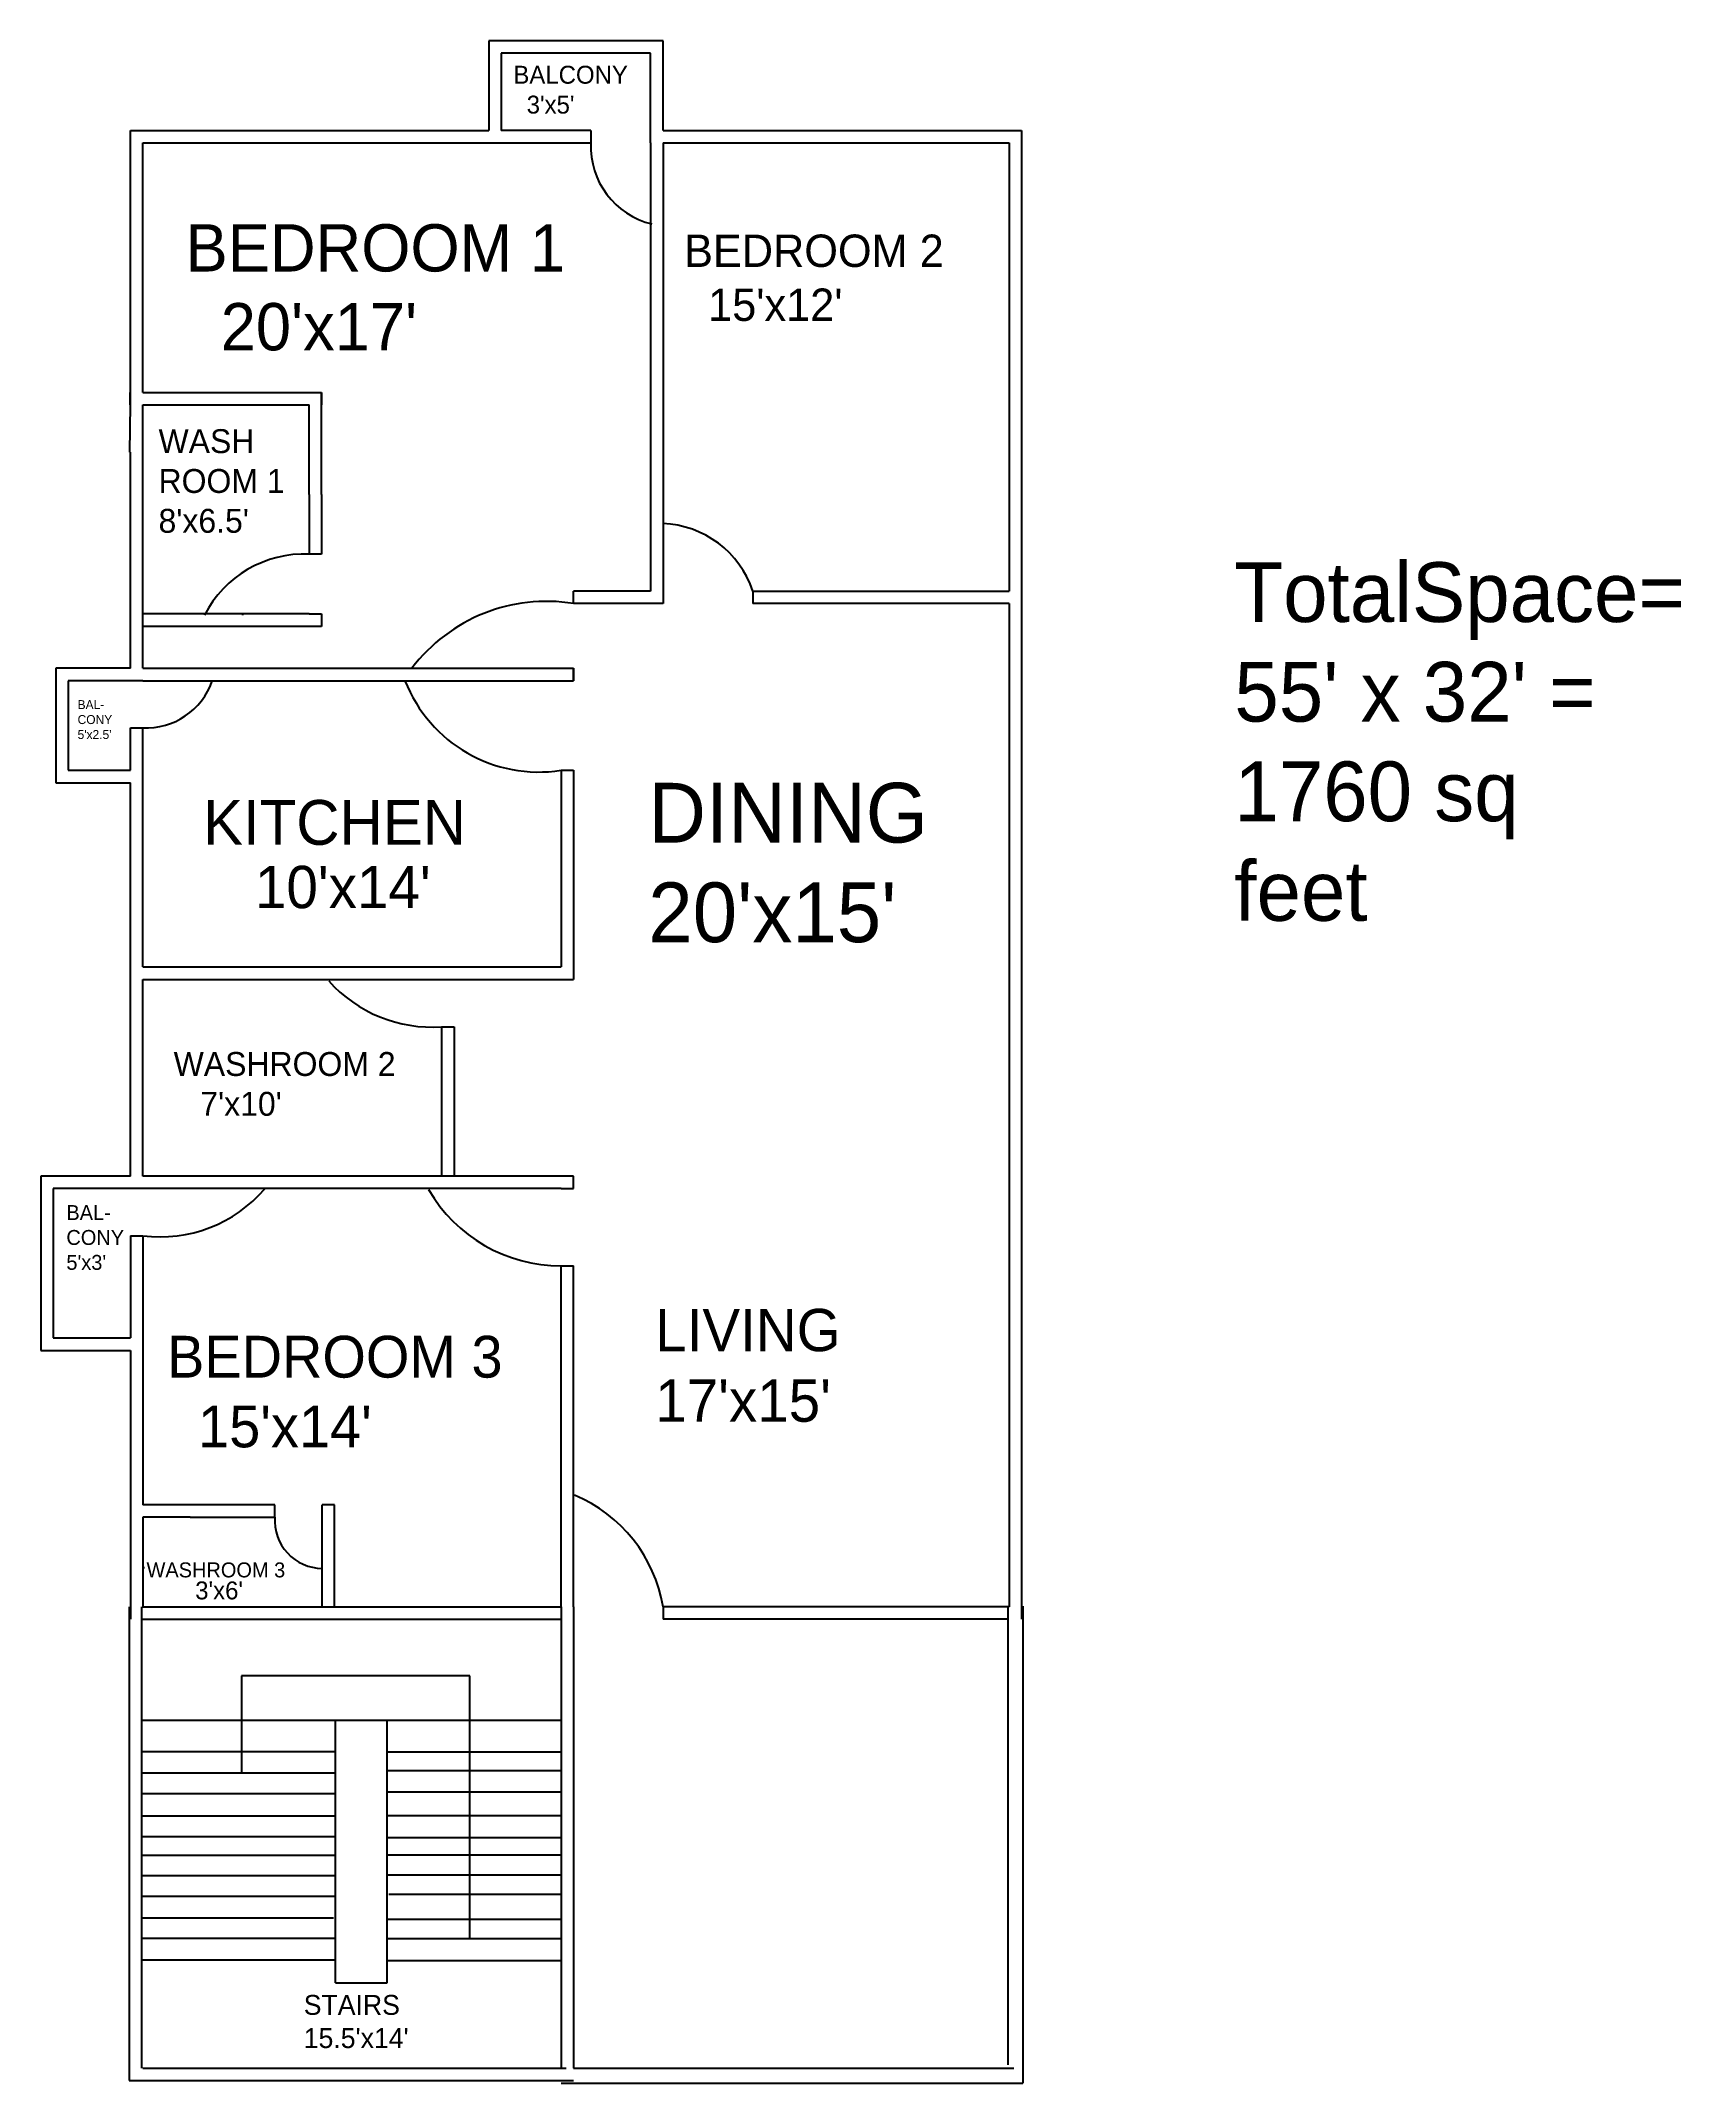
# Model space of a CAD drawing. Header units: inches. Extents: x 220 to 879, y 143 to 963.
import ezdxf

# ---------------------------------------------------------------- set-up
doc = ezdxf.new("R2010")
doc.units = ezdxf.units.IN
doc.header["$MEASUREMENT"] = 0

msp = doc.modelspace()

# ---------------------------------------------------------------- linework, layer by layer
for p, q in [((399.93, 963.14), (399.93, 927.14)), ((469.93, 963.14), (399.93, 963.14)), ((469.93, 927.14), (469.93, 963.14)), ((464.93, 958.14), (404.93, 958.14)), ((404.93, 958.14), (404.93, 927.14)), ((464.93, 927.14), (464.93, 958.14)), ((255.93, 927.14), (399.93, 927.14)), ((255.93, 816.94), (255.93, 927.14)), ((440.93, 927.14), (404.93, 927.14)), ((440.93, 927.14), (440.93, 922.14)), ((464.93, 922.14), (464.93, 927.14)), ((469.93, 927.14), (613.93, 927.14)), ((613.93, 927.14), (613.93, 737.14)), ((260.93, 922.14), (440.93, 922.14)), ((260.93, 821.94), (260.93, 922.14)), ((464.93, 922.14), (464.93, 742.14)), ((469.93, 922.14), (469.93, 737.14)), ((469.93, 922.14), (608.93, 922.14)), ((608.93, 922.14), (608.93, 742.14)), ((255.74, 821.94), (255.93, 821.94)), ((255.74, 821.94), (255.74, 816.94)), ((260.93, 821.94), (332.74, 821.94)), ((332.74, 821.94), (332.74, 816.94)), ((332.74, 780.94), (332.74, 821.94)), ((255.74, 816.94), (255.93, 816.94)), ((255.74, 797.94), (255.93, 816.94)), ((260.93, 797.94), (260.93, 816.94)), ((260.93, 816.94), (327.74, 816.94)), ((327.74, 780.94), (327.74, 816.94)), ((255.74, 797.94), (255.93, 797.94)), ((255.93, 711.14), (255.93, 797.94)), ((260.93, 711.14), (260.93, 797.94)), ((327.74, 780.94), (327.74, 756.94)), ((332.74, 780.94), (332.74, 756.94)), ((332.74, 756.94), (327.74, 756.94)), ((464.93, 742.14), (433.93, 742.14)), ((433.93, 737.14), (433.93, 742.14)), ((505.93, 742.14), (505.93, 737.14)), ((505.93, 742.14), (608.93, 742.14)), ((613.93, 742.14), (613.93, 502.14)), ((255.93, 732.94), (255.74, 732.94)), ((327.74, 732.94), (260.93, 732.94)), ((327.74, 732.94), (332.74, 732.94)), ((332.74, 732.94), (332.74, 727.94)), ((464.93, 737.14), (433.93, 737.14)), ((469.93, 737.14), (464.93, 737.14)), ((608.93, 737.14), (505.93, 737.14)), ((608.93, 737.14), (608.93, 502.14)), ((255.93, 727.94), (255.74, 727.94)), ((332.74, 727.94), (260.93, 727.94)), ((255.93, 711.14), (225.93, 711.14)), ((225.93, 711.14), (225.93, 665.14)), ((260.93, 706.14), (230.93, 706.14)), ((230.93, 706.14), (230.93, 670.14)), ((260.93, 711.14), (433.93, 711.14)), ((260.93, 706.14), (428.93, 706.14)), ((428.93, 706.14), (433.93, 706.14)), ((433.93, 711.14), (433.93, 706.14)), ((433.93, 706.14), (433.93, 711.14)), ((255.93, 687.14), (260.93, 687.14)), ((255.93, 670.14), (255.93, 687.14)), ((260.93, 591.14), (260.93, 687.14)), ((225.93, 665.14), (255.93, 665.14)), ((230.93, 670.14), (255.93, 670.14)), ((255.93, 586.14), (255.93, 665.14)), ((428.93, 670.14), (433.93, 670.16)), ((428.93, 670.14), (428.93, 591.14)), ((433.93, 670.16), (433.93, 586.14)), ((255.93, 507.14), (255.93, 591.14)), ((260.93, 591.14), (385.93, 591.14)), ((380.93, 591.14), (428.93, 591.14)), ((385.93, 591.14), (385.93, 591.14)), ((260.93, 507.14), (260.93, 586.14)), ((260.93, 586.14), (380.93, 586.14)), ((380.93, 586.14), (433.93, 586.14)), ((380.93, 567.14), (380.93, 507.14)), ((380.93, 567.14), (385.93, 567.14)), ((385.93, 567.14), (385.93, 507.14)), ((255.93, 507.14), (219.93, 507.14)), ((219.93, 507.14), (219.93, 437.14)), ((260.93, 502.14), (224.93, 502.14)), ((224.93, 502.14), (224.93, 442.14)), ((433.93, 507.14), (260.93, 507.14)), ((428.93, 502.14), (260.93, 502.14)), ((428.93, 502.14), (433.93, 502.14)), ((433.93, 502.14), (433.93, 507.14)), ((608.93, 502.14), (608.93, 502.14)), ((608.93, 502.14), (608.93, 334.14)), ((613.93, 502.14), (613.93, 329.14)), ((255.93, 483.14), (260.93, 483.14)), ((255.93, 483.14), (255.93, 442.14)), ((260.93, 483.14), (260.93, 375.14)), ((428.93, 334.14), (428.93, 471.14)), ((428.93, 471.14), (433.93, 471.14)), ((433.93, 334.14), (433.93, 471.14)), ((219.93, 437.14), (255.93, 437.14)), ((224.93, 442.14), (224.93, 442.14)), ((224.93, 442.14), (255.93, 442.14)), ((255.93, 437.14), (255.93, 375.14)), ((255.93, 375.14), (255.93, 329.14)), ((279.93, 375.14), (260.93, 375.14)), ((260.93, 370.14), (260.93, 334.14)), ((279.93, 370.14), (260.93, 370.14)), ((313.93, 375.14), (279.93, 375.14)), ((279.93, 370.14), (313.93, 370.14)), ((313.93, 370.14), (313.93, 375.14)), ((337.93, 375.14), (332.93, 375.14)), ((332.93, 370.14), (332.93, 375.14)), ((332.93, 334.14), (332.93, 370.14)), ((337.93, 334.14), (337.93, 375.14)), ((255.43, 334.14), (255.43, 143.82)), ((260.43, 334.14), (260.43, 148.82)), ((260.43, 329.14), (337.93, 329.14)), ((260.93, 334.14), (332.93, 334.14)), ((332.93, 334.14), (428.93, 334.14)), ((332.93, 329.14), (428.93, 329.14)), ((428.93, 334.14), (428.93, 329.14)), ((428.93, 329.14), (428.93, 148.82)), ((433.93, 334.14), (433.93, 329.14)), ((433.93, 329.14), (433.93, 148.82)), ((608.93, 334.14), (469.93, 334.14)), ((469.93, 334.14), (469.93, 329.14)), ((608.47, 329.14), (469.93, 329.14)), ((608.47, 334.34), (608.47, 150.16)), ((614.47, 334.34), (614.47, 142.82)), ((392.23, 306.37), (300.5, 306.37)), ((300.5, 306.37), (300.5, 267.26)), ((392.23, 200.97), (392.23, 306.37)), ((260.65, 288.56), (429.23, 288.56)), ((338.37, 183.07), (338.37, 288.56)), ((359.01, 183.07), (359.01, 288.56)), ((260.51, 276.06), (338.22, 276.06)), ((359.18, 275.86), (428.6, 275.86)), ((260.69, 267.4), (338.4, 267.4)), ((359.46, 268.37), (428.88, 268.37)), ((260.4, 259.14), (338.11, 259.14)), ((359.18, 259.77), (428.6, 259.77)), ((260.51, 250.13), (338.22, 250.13)), ((359.18, 250.34), (428.6, 250.34)), ((260.64, 241.88), (338.35, 241.88)), ((359.18, 241.47), (428.6, 241.47)), ((260.61, 234.36), (338.32, 234.36)), ((359.18, 234.53), (428.6, 234.53)), ((260.43, 226.23), (338.15, 226.23)), ((359.18, 226.49), (428.6, 226.49)), ((260.71, 217.96), (338.32, 217.96)), ((359.74, 218.72), (429.16, 218.72)), ((260.43, 209.17), (337.54, 209.17)), ((359.46, 208.74), (428.88, 208.74)), ((260.62, 201.07), (338.44, 201.07)), ((359.18, 200.97), (428.6, 200.97)), ((260.38, 192.3), (338.41, 192.3)), ((358.96, 192.02), (428.66, 192.02)), ((338.37, 183.07), (359.01, 183.07)), ((260.93, 148.82), (428.93, 148.82)), ((428.93, 148.82), (430.98, 148.82)), ((433.93, 148.82), (610.87, 148.82)), ((255.43, 143.82), (433.93, 143.82)), ((428.93, 142.82), (614.47, 142.82))]:
    msp.add_line(p, q)
msp.add_lwpolyline([(261.64, 349.86), (260.93, 349.86)])
for centre, radius, start, end in [((472.86, 920.69), 31.97, 177.40022, 256.6301), ((468.41, 729.75), 39.51, 18.27506, 87.96683), ((325.77, 711.9), 45.09, 87.48995, 152.88477), ((337.97, 718.78), 39.5, 159.00029, 159.76482), ((423.09, 670.2), 67.81, 80.80535, 142.8631), ((262.07, 715.5), 28.38, 267.69949, 340.48229), ((420.04, 727.26), 57.81, 201.42986, 278.84461), ((377.07, 622.69), 55.69, 221.82469, 273.97618), ((267.73, 538.44), 55.72, 262.98985, 319.22602), ((428.76, 532.36), 61.22, 209.97256, 270.15857), ((411.68, 324.43), 59.05, 9.46242, 67.40203), ((333.15, 368.84), 19.27, 176.12552, 269.34048)]:
    msp.add_arc(centre, radius, start, end)

# ---------------------------------------------------------------- texts
at = {"attachment_point": 1}
for s, insert, char_height, width in [("BALCONY\\P  3'x5'", (409.77, 953.13), 7.2, 50.3703), ("BEDROOM 1\\P  20'x17'", (278.07, 889.49), 19, 171.8674), ("BEDROOM 2\\P  15'x12'", (478.36, 885.32), 13, 124.2708), ("WASH ROOM 1\\P8'x6.5'", (267.22, 807.16), 9.6, 56.6478), ("TotalSpace=\\P55' x 32' = \\P1760 sq\\Pfeet", (699.44, 753.71), 24, 254.8368), ("BAL-\\PCONY\\P5'x2.5'", (234.7, 698.32), 3.6, 18.0495), ("DINING 20'x15' ", (463.98, 665.11), 24, 147.613), ('KITCHEN', (285.11, 658.21), 18, 117.6701), ("10'x14'", (305.95, 631.77), 17, 76.57), ("WASHROOM 2\\P   7'x10'", (273.29, 556.98), 9.6, 100.7796), ("BAL-\\PCONY\\P5'x3'", (230.19, 495.5), 6, 22.4925), (" LIVING\\P 17'x15'", (460.44, 453.81), 17, 127.2413), ("BEDROOM 3\\P  15'x14' ", (270.63, 443), 16.8, 150.2687), ('WASHROOM 3', (262.39, 351.97), 6, 63.1976), ("3'x6'", (281.95, 344.32), 7.2, 19.3927), ("{\\H0.6667x;STAIRS\\P15.5'x14'} ", (325.55, 178.25), 12, 101.4283)]:
    msp.add_mtext(s, dxfattribs=dict(at, insert=insert, char_height=char_height, width=width))

doc.saveas('drawing.dxf')
